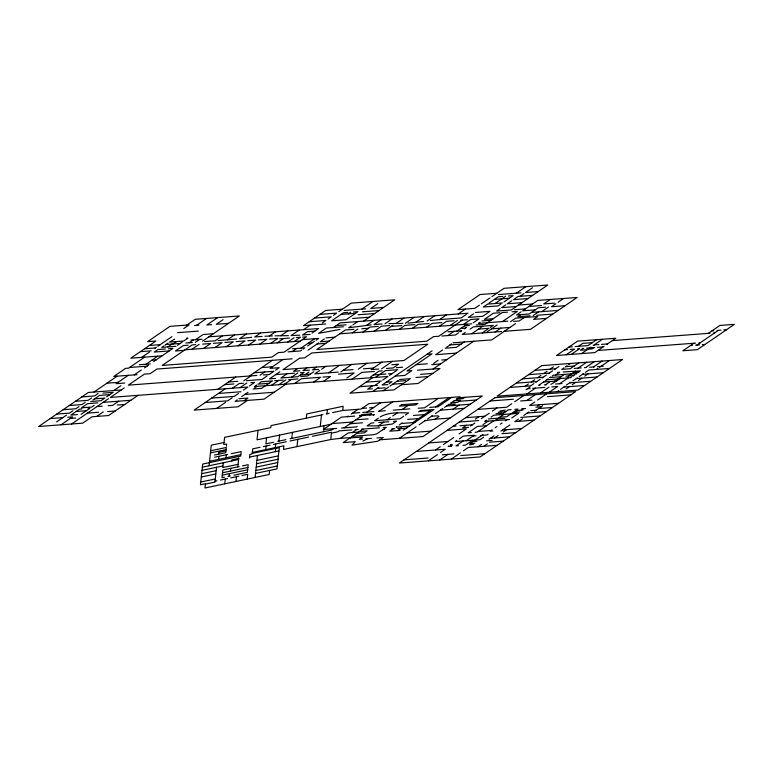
<?xml version="1.0" encoding="UTF-8"?>
<svg xmlns="http://www.w3.org/2000/svg" width="773" height="773" viewBox="0 0 773 773"><rect width="100%" height="100%" fill="white"/><g stroke="black" fill="none" stroke-linecap="round" stroke-linejoin="round"><path stroke-width="1.16" d="M209.077 465.752L211.28 445.18L224.054 442.485M215.087 480.7L214.933 482.091L205.405 484.091M215.165 479.956L215.329 478.41M215.416 477.608L216.005 472.081M216.092 471.298L216.227 470.023M216.314 469.269L216.527 467.279M218.672 454.157L218.749 453.413M218.836 452.63L218.904 451.992M218.604 459.346L218.933 456.302M223.262 462.756L222.75 467.559L238.084 464.331M226.421 446.224L226.653 443.992L223.832 444.591L224.605 437.354L270.821 427.614L271.043 425.585L322.94 414.647M226.025 457.78L226.354 454.737M224.75 483.83L225.262 479.047M229.137 476.178L229.407 473.617M230.422 471.115L230.721 468.37M231.774 460.969L231.89 459.858L238.722 458.418M235.958 481.473L236.47 476.69M237.813 466.873L238.78 457.858M247.804 468.564L247.399 472.332L233.929 475.173M247.891 467.684L248.007 466.65M248.104 465.742L248.22 464.679L242.519 465.877M247.205 479.096L247.718 474.313L242.007 475.521M249.457 457.993L249.737 455.384M249.824 454.572L252.211 453.799L252.742 448.842L260.115 447.296M258.027 430.31L257.013 439.837L331.163 424.184M255.08 477.443L255.37 474.719M255.457 473.897L255.689 471.781M255.795 470.815L256.037 468.525M256.134 467.646L256.269 466.399M256.365 465.52L256.742 461.983M256.839 461.095L256.984 459.674M257.08 458.843L257.438 455.461M266.559 437.827L265.912 443.876L273.671 442.233M265.728 449.615L266.115 446.031M269.603 470.438L269.168 474.477L204.99 487.995L205.444 483.734L200.468 484.777L202.7 464.061L240.674 456.06L241.147 451.616L231.311 453.693M275.285 447.606L275.661 444.011M275.372 451.683L275.729 448.437M278.927 441.132L279.575 435.083M290.039 438.793L291.779 438.426L292.068 435.682M292.175 434.668L292.426 432.378M296.996 446.63L297.779 439.354M306.33 418.145L306.784 413.942L343.193 406.269L342.739 410.473L332.641 412.598M320.254 426.512L321.491 414.946M323.906 425.739L323.713 431.682L291.779 438.426M326.95 413.797L327.404 409.593M252.365 452.427L283.904 445.789L283.507 449.471L330.815 439.508L331.433 432.262L312.311 436.291M360.141 415.729L361.822 414.55L371.504 413.816L369.774 414.995M425.082 420.686L435.102 419.188L438.929 416.56L437.808 415.806L431.527 416.28M282.966 359.522L270.077 368.373L279.188 367.687L275.526 370.19M405.39 415.091L408.656 412.85C399.206 412.85 388.452 411.98 380.19 416.918M186.853 325.066L195.289 319.297L239.359 315.964L202.439 341.231M141.604 357.397L149.45 352.024M154.977 348.246L156.407 347.27M157.818 346.294L171.973 336.613M183.742 328.554L189.095 324.902L169.973 326.341L147.653 341.618L155.933 340.99L130.772 358.218L162.05 355.851M144.638 357.165L128.608 368.141L125.564 368.363L113.786 376.432L136.976 374.683M93.997 392.037L117.177 376.171M163.634 346.12L161.77 347.386L175.983 346.314M164.881 345.26L168.012 343.115M196.497 325.356L206.594 318.437M56.613 421.894L66.488 415.13M72.865 410.772L69.415 413.13L56.758 414.086M79.01 406.569L75.783 408.772L63.135 409.729M85.204 402.327L81.928 404.569L69.28 405.525M91.581 397.96L88.122 400.327L75.474 401.284M98.094 393.505L94.499 395.969L81.851 396.916M167.809 346.932L172.002 344.062M173.075 343.985L176.621 341.56M128.26 375.34L116.056 383.688L124.762 383.031M92.973 399.96L99.62 395.418L109.872 394.645M145.933 364.238L157.711 356.179M61.009 424.792L72.565 416.889L67.705 417.256M217.667 317.606L206.855 324.998L211.58 324.641M134.231 374.886L141.343 370.025M144.377 367.948L148.619 365.049M153.682 361.58L172.91 348.42L168.495 348.749M177.49 345.289L182.225 342.043M113.795 390.539L120.907 385.679M81.117 414.309L89.794 408.376L88.083 408.511M94.113 405.429L91.755 407.042L81.503 407.815L87.591 403.651L97.842 402.878M106.684 396.82L113.196 392.365L102.944 393.138M189.201 342.768L193.424 339.878M223.049 319.664L216.305 324.283L228.557 323.356M71.522 424L108.442 398.733M124.231 387.93L110.346 397.428L247.872 387.051L243.505 390.036M195.511 339.714L203.115 334.516L213.387 333.733M195.395 342.294L199.608 339.405M191.955 349.28L199.105 344.391M96.683 416.434L103.263 411.922M118.742 401.197L112.607 405.4L108.152 405.728M203.502 348.41L210.652 343.521L202.681 344.12M222.508 335.801L215.203 340.796L204.594 341.569M138.096 395.332L108.587 415.536L91.997 416.782L82.692 423.16L38.65 426.483L88.364 392.462L121.235 389.979M214.962 347.541L222.102 342.652L213.416 343.309M227.446 339.782L234.586 334.893M226.18 346.7L233.33 341.801L224.875 342.449M246.432 333.994L239.601 338.671L251.698 337.299M237.891 345.811L245.041 340.922L236.094 341.598M260.704 332.921L254.761 336.989L262.163 336.4M248.568 345.009L255.718 340.12L247.804 340.709M269.304 336.052L275.517 331.801M259.718 344.169L266.869 339.27L258.482 339.907M280.744 335.753L287.885 330.863M270.743 343.328L277.894 338.439L269.642 339.067M277.188 342.845L283.488 338.535M299.219 330.013L291.083 335.579L299.692 335.173M303.547 329.685L310.176 325.153M217.812 389.312L235.755 377.031M287.807 342.043L294.107 337.733M225.329 388.751L194.12 410.105L238.152 406.782L247.466 400.404M294.165 341.56L300.455 337.26L296.291 337.569M322.36 322.892L325.897 320.476L309.21 321.732M328.09 318.978L331.269 316.795L314.582 318.061M333.463 315.297L336.642 313.123L319.954 314.389M338.835 311.625L351.271 303.113L394.713 299.827L363.61 321.114L340.159 322.901L333.395 327.52M311.992 333.076L318.611 328.544L208.865 336.835M249.418 376.007L272.309 360.334L292.165 358.827M232.412 388.21L239.224 383.553L243.379 383.234M243.688 380.867L250.974 375.891M292.213 351.56L296.726 348.468M240.045 387.64L246.858 382.973M348.256 313.877L350.729 312.186M260.047 375.205L264.752 371.987M300.948 348.15L314.766 338.7M301.625 350.082L300.368 350.942L288.126 351.87M303.035 349.125L304.881 347.86L292.638 348.778M307.586 346.004L314.447 341.308M316.089 340.188L318.698 338.4L302.378 339.627M216.662 408.405L225.658 402.25M232.171 397.786L227.735 400.82L205.193 402.53M238.48 393.476L234.19 396.404L211.657 398.105M249.428 385.978L254.684 382.384L250.81 382.674M361.822 309.113L372.992 301.47M267.12 375.949L261.931 379.495L246.5 380.654M256.568 385.051L254.385 386.558L387.949 376.47L382.848 379.958M259.235 383.234L261.429 381.736L272.473 380.896L261.564 388.365L253.119 389.003M308.012 350.169L318.66 342.874M324.37 338.97L320.302 341.753L329.124 341.086M241.659 396.636L248.036 392.278M237.272 399.854L235.098 401.342L264.057 399.158L285.952 384.171M254.414 388.123L256.984 386.355M377.755 303.663L370.779 308.437L383.543 307.47M279.884 371.745L269.477 378.867L275.497 378.412M351.261 326.022L348.7 327.781L371.127 324.863M352.807 324.969L357.802 321.549M244.113 400.665L247.92 398.056L238.905 398.742M287.15 373.736L280.908 378.007L297.856 376.722L304.098 372.451L300.33 372.741M271.603 385.254L278.647 380.432M297.692 368.518L293.595 371.311L299.895 370.837M352.295 332.854L357.831 329.066M278.85 384.703L285.894 379.881M366.354 325.491L373.881 320.341M291.537 377.205L297.779 372.934M307.055 367.803L302.968 370.605L309.374 370.122M284.348 384.287L291.392 379.466M362.972 332.052L370.325 327.018L378.326 326.409M381.099 319.79L374.074 324.602L382.123 323.974M305.258 374.576L308.891 372.093M316.534 367.088L312.447 369.89L318.582 369.426M294.503 383.524L301.557 378.702L320.785 377.253M313.819 371.716L307.577 375.987L300.736 376.509M384.954 323.781L391.988 318.969M374.229 331.202L381.582 326.167L389.582 325.559M319.713 370.528L314.853 373.852L338.226 372.084M321.655 369.194L325.752 366.392M385.495 330.351L392.848 325.317M396.047 323.472L403.95 318.07M313.741 382.075L319.346 378.239M328.564 372.818L339.463 365.358M405.419 323.278L414.154 317.297M399.312 329.308L405.062 325.375L414.888 324.631M323.472 381.34L330.515 376.519L322.969 377.089M340.874 371.89L351.773 364.431M427.15 320.94L434.745 315.742M358.237 369.204L366.885 363.291M346.845 377.978L354.15 372.982L338.497 374.161M426.483 327.25L432.223 323.327L441.798 322.602M351.957 379.185L361.87 372.402L374.393 371.455M430.348 320.495L439.547 319.587L446.456 314.862M381.997 362.151L371.098 369.61L378.702 369.03M439.315 326.283L446.552 321.326L454.099 320.756M458.196 313.973L465.375 309.065M381.582 368.818L392.481 361.358M370.605 376.886L379.06 371.098L382.21 370.866M372.731 377.62L349.947 393.206L393.988 389.882L410.337 378.693L399.612 379.504M479.424 305.18L474.786 308.35L458.022 309.615L480.072 294.523L496.846 293.257M481.347 303.857L489.995 297.943M491.918 296.629L504.083 288.3L547.786 285.005L511.311 309.963L496.643 311.075L500.131 308.688M450.118 325.472L457.365 320.515M466.361 314.379L461.133 317.954L439.547 319.587M375.446 377.408L385.369 370.625L397.863 369.678M462.312 320.138L438.764 336.255L433.421 336.661L426.793 341.193L316.833 349.502L345.309 330.013L353.899 329.366M489.067 303.064L498.266 296.764L502.894 296.417M473.501 313.848L468.274 317.423L482.71 316.331L489.966 311.364L475.53 312.456M372.673 385.727L367.668 389.148L372.393 388.79M463.414 324.467L470.651 319.51L478.989 318.882L473.24 322.814M374.634 385.582L379.736 382.084M389.486 375.417L396.433 370.663M447.847 335.569L454.012 331.346M494.991 303.538L505.697 296.204M456.804 331.144L466.96 324.196M372.654 391.496L378.857 387.244M432.107 350.816L382.123 385.012L387.824 384.587M516.296 293.218L525.882 286.657M458.515 332.883L455.442 334.999L441.866 336.023M460.012 331.868L461.597 330.776L448.031 331.801M464.389 328.863L466.554 327.385M500.904 304.011L498.17 305.876L483.309 307.007L487.56 304.098L502.421 302.977M503.928 301.934L513.127 295.644L508.499 295.991M389.206 383.64L391.979 381.746L386.278 382.171M465.23 332.458L462.273 334.477L501.561 331.511M470.052 329.153L473.366 326.892L493.319 325.385L490.275 327.462M479.946 322.38L478.477 323.385L507.784 321.172M505.793 304.813L501.638 307.654L516.306 306.543M511.794 300.707L507.31 303.77L521.978 302.668M514.828 298.629L517.978 296.474L532.645 295.363M520.016 296.32L524.055 293.556M532.51 287.769L525.563 292.523L538.201 291.566M383.263 390.694L388.655 387.002M389.892 386.152L398.317 380.384M442.504 350.024L435.721 354.672L456.379 353.106M446.755 347.116L451.48 343.879M347.319 416.695L348.333 416M351.155 414.067L358.102 409.313M471.694 333.762L482.787 326.177M333.694 428.648L331.714 430.01L323.713 431.682M464.244 341.975L456.418 347.328L445.209 348.179M433.624 363.349L438.088 360.286M482.226 332.97L487.753 329.192M344.091 427.865L362.054 415.584M366.991 412.096L380.635 402.752M487.019 331.917L497.136 324.998M433.122 369.021L473.685 341.26M502.46 321.578L517.311 311.422L512.074 311.809M521.147 311.78L516.567 314.92L529.234 313.964L538.337 307.731L545.525 307.19M523.949 309.867L537.737 300.426L577.131 297.46L530.558 329.317L504.315 331.308M379.099 411.207L392.79 401.834M357.223 426.358L356.372 426.938L341.463 428.068M373.301 415.352L374.325 414.657L359.368 415.787M495.097 332.004L500.72 328.148M510.634 321.607L515.649 318.176L537.728 316.515L533.554 319.365L546.54 318.389M520.896 314.592L517.775 316.727L530.065 315.799M330.815 439.508L340.342 438.359L348.352 432.88L358.537 432.107M352.256 432.58L356.701 429.546M550.289 299.48L543.757 303.953L554.434 303.142M515.552 323.607L491.744 339.898L453.036 342.826M524.229 317.529L519.214 320.959L513.601 321.384M378.384 418.154L374.625 420.715L399.96 418.802L403.719 416.241M362.981 429.063L343.202 442.6L355.319 441.692L351.986 445.132L377.707 441.257L383.186 437.508L376.963 437.972M533.225 315.558L538.617 311.867M541.689 311.635L548.521 306.958M555.855 303.77L551.516 306.736L565.063 305.712M558.116 302.224L563.585 298.475M378.229 425.913L383.775 422.116M387.196 419.768L390.288 417.652M392.752 415.961L397.254 412.888M367.523 438.687L362.895 441.112M393.283 428.802L389.795 431.189L400.037 430.416M396.762 426.657L396.095 427.121L409.777 426.087M399.226 424.976L402.153 422.976M418.637 411.932L420.696 410.521L434.02 409.516L403.255 430.175M438.31 398.404L424.609 407.777L418.183 408.26M397.612 430.6L401.525 427.923M412.734 422.628L430.339 410.579L419.401 411.41M435.586 406.946L449.277 397.573M451.741 397.39L438.04 406.762L429.749 407.381M399.283 438.349L416.145 426.802M419.198 424.725L425.817 420.193M427.546 419.005L432.503 415.613M435.508 413.555L442.881 408.511M444.552 407.371L449.248 404.153M450.678 403.177L454.611 400.482M456.225 399.38L460.061 396.762L368.924 403.641L360.943 409.101L342.739 410.473M453.026 405.535L455.21 404.037L448.698 404.53M464.988 397.303L463.037 398.636L456.592 399.129M453.026 409.197L459.046 405.081M578.484 346.314L582.803 343.357L592.35 342.652M566.232 354.749L574.513 349.087L570.174 349.406M466.399 425.256L462.66 427.817L468.573 427.372M475.318 419.159L478.941 416.676M571.305 354.372L579.586 348.7L577.644 348.845M525.089 386.278L528.423 383.988M531.322 382.007L534.655 379.727M537.573 377.726L540.907 375.446M543.738 373.514L547.071 371.233M550.038 369.204L553.371 366.914M583.016 348.439L580.407 350.227L587.151 349.715M435.528 449.983L440.272 446.736M443.412 444.591L453.741 437.518M459.094 433.856L466.293 428.938L447.123 430.377M470.535 426.029L474.873 423.053M481.337 418.637L489.183 413.275M492.411 411.062L496.952 407.951M596.65 339.705L588.05 345.589L575.18 346.565M533.95 383.572L530.616 385.853L509.909 387.418M535.892 382.249L540.182 379.311M542.144 377.968L546.434 375.031M548.308 373.755L552.598 370.808M554.608 369.436L558.898 366.499M526.007 389.785L530.104 386.983M581.48 353.599L590.978 347.106M593.181 345.589L602.418 339.27M448.813 446.021L448.166 446.475L451.703 446.205M451.113 444.446L450.273 445.026L452.524 444.852L450.417 446.301M456.756 440.591L455.355 441.547L480.043 439.682L483.55 437.286M459.394 438.784L463.356 436.078L474.168 435.257L466.167 440.736M486.488 420.251L484.768 421.42L509.455 419.555M491.048 417.13L493.908 415.169L518.596 413.304L511.823 417.942M499.957 411.023L505.223 410.048M564.029 367.822L561.768 369.368L570.203 368.731L578.822 362.827M565.44 366.856L567.131 365.687M568.686 364.624L570.387 363.465M428.31 460.863L437.421 454.621M440.504 452.524L445.287 449.248L416.357 451.432M511.794 403.738L506.711 407.216L477.791 409.4M514.712 401.738L523.785 395.534M543.931 381.727L538.704 385.302L539.979 385.205M545.342 380.76L548.173 378.828M549.864 377.659L550.714 377.079M552.27 376.016L553.4 375.243L571.411 373.89M593.973 347.618L592.06 348.923L587.857 349.241M526.915 393.94L535.399 388.133M482.97 424.667L488.082 421.169M555.555 375.079L559.652 372.277L557.497 372.441M499.764 414.734L501.938 413.236L496.082 413.681M501.377 414.608L508.383 409.806L511.079 409.603M463.172 440.958L455.983 445.886L458.447 445.692M545.477 384.79L550.279 381.504M493.831 420.734L477.183 432.126L475.134 432.281M494.749 420.667L503.88 414.415M604.128 346.227L594.824 352.594L556.579 355.483L577.528 341.144L615.772 338.255L606.592 344.536M554.57 381.176L564.464 374.412M439.779 459.993L448.011 454.36M526.722 400.501L535.254 394.665M560.473 378.499L550.975 384.374M540.559 392.906L549.033 387.109M472.554 440.252L465.356 445.171L462.95 445.354M578.049 368.141L586.668 362.237M512.789 413.748L517.678 410.405L522.944 410.009M568.3 376.016L575.508 371.079M482.951 434.619L469.868 443.586L474.902 443.209M491.986 429.885L490.14 431.15L492.816 430.948M495.126 427.74L496.904 426.512M500.237 424.232L502.054 422.995M505.262 420.802L506.779 419.758M559.662 383.717L568.145 377.92M521.311 410.125L523.437 408.675M470.979 444.746L473.028 443.344M451.258 459.123L460.37 452.891M463.442 450.785L468.225 447.509L497.155 445.325M534.742 401.999L529.66 405.477L558.579 403.293M537.65 400.008L546.724 393.795M549.245 392.249L557.72 386.452L551.845 386.896M571.576 376.973L570.445 377.746L558.241 378.664M572.986 376.007L574.822 374.75M576.098 373.871L577.093 373.195M578.359 372.325L579.209 371.745M580.484 370.876L563.121 372.016M473.607 444.089L469.404 444.871M488.082 434.184L486.884 435.006L480.68 435.479M585.654 367.562L594.273 361.667M566.261 385.138L569.595 382.857L590.301 381.292M557.169 391.65L558.724 390.587M560.56 389.331L564.86 386.394M570.078 382.819L571.034 382.162M572.957 380.847L577.257 377.91M579.209 376.577L583.499 373.63M585.441 372.306L588.775 370.025L609.491 368.46M593.471 366.972L602.09 361.068M477.985 446.775L481.511 444.369M489.019 439.228L494.005 435.817M500.923 431.083L509.9 424.937M518.383 419.13L514.77 421.604L533.93 420.164M523.794 415.43L528.916 411.922M537.699 405.922L539.409 404.743M566.087 388.916L569.43 386.626M572.271 384.683L575.605 382.403M578.484 380.432L581.818 378.152M584.736 376.151L588.069 373.871M494.517 437.972L498.121 435.508M518.828 421.304L522.538 418.763M534.626 411.275L542.714 405.738M483.743 446.34L487.367 443.857M596.398 369.446L597.858 368.45M599.365 367.417L609.453 360.518M708.29 333.376L719.876 325.452L734.35 324.36L697.362 349.676L682.868 350.768L693.874 343.251L695.516 343.125M696.937 345.048L718.397 330.361M402.221 409.458L408.057 405.477M415.69 322.322L424.203 316.534M412.299 328.322L418.145 324.389L428.967 323.568M503.155 432.049L506.74 429.653M326.312 413.932L329.221 413.323M210.691 450.756L226.286 447.47L225.726 452.669L214.517 455.026M210.459 452.901L226.054 449.615M218.865 452.389L225.919 450.901M277.778 441.373L285.875 439.663M263.351 446.61L270.067 445.2M273.526 444.465L286.397 441.75M290.088 440.977L308.562 437.083M214.701 457.191L227.649 454.466M331.501 433.131L337.946 431.769L339.289 430.861L351.85 429.904M209.56 461.249L240.818 454.669M252.259 453.384L279.304 447.683L277.024 468.873L255.515 473.405M249.553 457.123L278.956 450.93M202.362 467.163L238.596 459.529M202.024 470.342L222.924 465.935M256.907 460.389L278.425 455.857M201.656 473.714L216.16 470.66M239.205 466.583L222.837 470.032L222.015 477.685L224.518 477.154M256.549 463.752L278.067 459.22M201.309 476.999L215.812 473.946M222.537 472.776L247.92 467.433M256.192 467.114L277.7 462.573M222.286 475.124L247.669 469.771M200.767 482.033L215.271 478.98M255.824 470.506L277.343 465.974M227.938 476.429L230.344 475.926M215.029 481.202L216.962 480.796M220.479 480.052L227.639 478.545M230.798 477.878L238.828 476.187M339.907 329.453L318.631 333.347L326.37 328.052L343.425 326.766M423.614 321.452L408.173 323.143M218.063 340.584L236.519 338.999M310.07 334.39L302.552 334.98L307.499 331.656L314.882 331.095M498.508 294.561L520.934 292.87M342.371 309.2L325.684 310.466L303.48 325.655L325.733 323.974M344.178 310.446L365.581 308.833M494.469 299.364L509.33 298.243M513.311 299.663L527.978 298.562M347.889 312.398L343.483 312.736L331.675 320.814L346.169 319.713L357.967 311.645L353.561 311.973M362.373 311.799L379.06 310.543M194.593 325.501L198.893 325.172M341.009 314.427L355.503 313.326M358.025 314.775L374.712 313.519M518.49 305.045L532.539 303.992M352.643 318.457L369.339 317.191M177.664 332.651L198.361 331.086M528.945 306.446L541.496 305.499M363.61 321.114L468.051 313.229M514.47 309.731L525.35 308.91M522.548 310.823L535.216 309.867M499.783 312.746L493.329 313.229L484.381 319.355L493.3 318.679M507.513 312.157L502.237 312.553L485.038 324.331L476.12 324.998M336.207 325.597L346.13 324.853M174.698 339.115L169.509 342.091L183.723 341.019L187.974 338.11L186.419 338.236M531.505 312.408L558.222 310.388M190.883 340.072L202.072 339.221M460.534 320.273L467.394 319.751M536.704 315.297L552.83 314.08M391.235 326.419L401.796 325.617M361.764 328.767L368.508 328.264M149.392 345.473L160.224 344.652M165.963 344.516L180.177 343.444M185.81 343.019L192.303 342.526M482.062 320.94L490.971 320.264M188.139 345.193L183.414 345.55L175.432 351.01L184.225 350.353M195.695 344.652L192.168 344.913L162.214 365.416L271.825 357.136L278.464 352.594L284.049 352.179L306.523 336.796L302.639 337.096M339.772 333.801L471.743 323.839M144.59 348.758L155.412 347.947M279.807 338.816L289.382 338.091M464.515 325.868L469.308 325.501M165.422 348.981L157.934 349.551L154.262 352.063L169.239 350.932M140.357 351.657L151.189 350.836M326.013 337.849L334.835 337.183M460.689 328.486L465.481 328.119M185.027 349.802L300.224 341.106M478.487 329.124L489.019 328.322M491.512 328.844L509.938 327.452M307.857 343.425L311.79 343.125M317.017 344.004L325.839 343.338M151.827 360.208L156.165 359.88M139.256 364.74L150.271 363.909M129.545 367.494L146.957 366.18M449.934 344.942L461.143 344.101M272.309 360.334L156.9 369.05L150.107 373.697L144.416 374.113L128.299 385.147L256.849 375.446M711.991 330.844L713.769 330.709M717.112 330.458L720.977 330.168M723.779 329.955L726.475 329.752M427.083 354.247L431.981 353.879L406.975 370.992L411.874 370.615L404.859 375.417L395.061 376.161M612.313 340.622L710.068 333.24M713.411 332.989L714.687 332.892M261.738 367.571L272.425 366.76M594.137 344.932L598.92 344.574M601.549 344.381L607.491 343.927M568.928 347.038L572.349 346.777M106.906 383.205L117.989 382.364M254.114 372.789L273.913 371.291L269.217 374.509L263.39 374.944M564.87 349.811L567.604 349.609M582.359 348.488L583.712 348.391M586.601 348.169L594.737 347.56M597.529 347.348L603.114 346.922M441.741 360.015L446.862 359.629M391.814 364.721L398.539 364.218L393.09 367.948L386.365 368.45M275.719 374.596L294.503 373.175M597.944 350.459L693.874 343.251M698.995 342.864L700.27 342.768M416.222 364.663L427.401 363.812M343.125 370.344L353.01 369.6M363.465 368.808L373.349 368.064M431.74 364.634L440.504 363.967M300.465 374.944L310.186 374.209M396.365 367.697L402.665 367.223M690.531 345.531L692.357 345.396M695.661 345.144L699.517 344.855M702.328 344.642L705.015 344.439M228.47 382.017L237.717 381.321M274.744 380.731L283.14 380.094M288.648 379.678L297.982 378.973M224.624 384.654L233.861 383.959M417.478 370.199L439.982 368.508L418.096 383.485L401.506 384.732M373.436 374.953L385.988 374.006M388.452 373.823L392.24 373.533M257.902 384.142L268.956 383.311M94.577 398.868L104.828 398.095L100.983 400.723L90.741 401.496M420.628 374.316L432.832 373.398M416 377.495L428.194 376.567M565.681 366.682L574.126 366.044M366.073 382.171L381.292 381.021M218.45 393.457L240.992 391.756M103.118 402.375L130.869 400.279M534.858 370.344L555.565 368.789M397.032 381.273L405.564 380.625M574.213 368.431L581.19 367.9M584.485 367.648L586.137 367.523M589.635 367.262L594.234 366.914M597.297 366.682L603.182 366.238M244.848 394.462L274.154 392.249M96.983 406.579L102.278 406.173M117.225 405.042L124.733 404.482M359.416 386.732L377.398 385.369M392.723 384.21L403.448 383.408M528.548 374.663L549.265 373.098M81.87 408.975L79.542 409.149L70.874 415.091L77.348 414.599M573.353 372.557L578.61 372.161M377.118 388.433L385.186 387.824M76.16 411.468L86.402 410.695M571.141 374.074L576.397 373.678M522.393 378.876L543.1 377.311M582.542 374.287L603.259 372.721M565.884 376.2L573.556 375.62M550.076 377.514L561.14 376.683M87.417 413.12L98.586 412.28M107.65 411.594L115.167 411.023M546.753 379.794L557.816 378.954M516.142 383.157L536.849 381.591M576.291 378.567L597.007 377.002M50.197 418.579L62.845 417.623M543.506 382.017L556.802 381.012M70.324 418.425L75.715 418.019M544.327 384.877L546.627 384.703M555.574 384.026L561.971 383.543M527.553 388.722L530.114 388.529M532.674 388.336L544.946 387.408M563.904 387.051L584.61 385.485M458.544 397.795L482.284 395.998L423.024 436.552L379.814 439.818M454.224 400.752L460.611 400.269L457.597 402.327L451.219 402.81M361.986 408.386L366.576 408.038M369.542 407.815L373.697 407.506M459.104 401.293L476.458 399.989M490.072 400.994L513.359 399.235M547.574 396.646L570.861 394.887M352.43 413.197L359.725 412.647M362.798 412.415L373.89 411.574M446.514 406.028L470.255 404.231M378.412 411.265L385.321 410.743M393.254 410.144L409.864 408.888M520.615 400.965L531.911 400.114M354.681 416.135L341.463 417.13L323.51 429.421L336.728 428.426M440.494 410.144L464.235 408.357M355.87 419.807L368.141 418.889M413.516 415.439L424.454 414.608M535.834 407.197L541.187 406.791M514.886 409.323L517.939 409.091L506.788 416.715L499.745 417.246M521.707 408.801L525.601 408.511M332.071 423.565L352.652 422.01M538.723 408.531L552.444 407.487M498.179 412.251L505.648 411.68M350.121 423.739L362.402 422.812M407.729 419.391L418.666 418.57M530.78 410.647L536.133 410.25M373.939 422.86L371.195 423.073L367.059 425.894L379.214 425.846L392.365 424L396.52 421.159L393.515 421.382M378.789 422.493L388.761 421.739M514.924 412.289L519.949 411.912M435.102 419.188L450.05 418.058M465.694 417.671L484.864 416.222M527.312 413.024L546.482 411.574M401.4 423.488L415.091 422.454M488.372 418.956L498.343 418.203M355.145 429.662L358.247 429.421M361.522 429.179L379.543 427.817M383.195 427.546L386.345 427.305L376.693 433.914L373.639 434.697L352.411 436.301M497.261 418.947L504.866 418.377M459.317 422.039L478.69 420.58M520.731 417.401L540.105 415.942M383.012 429.585L384.403 429.479M391.766 428.918L394.81 428.686M397.737 428.464L401.1 428.213M359.542 431.421L367.117 430.851L364.247 432.812L356.682 433.382M400.424 428.677L406.685 428.203M453.142 426.261L456.109 426.039M459.935 425.749L472.313 424.812M486.546 425.72L477.492 426.406L468.129 432.812L471.327 432.571M407.216 432.909L430.957 431.121M340.342 438.359L350.527 437.595M350.034 437.933L362.711 436.977L359.3 439.306L362.45 439.074M365.677 438.822L371.33 438.397M478.168 431.45L491.116 430.474M502.547 429.972L521.707 428.522M501.948 433.692L515.668 432.658M473.008 436.049L476.12 435.817M428.783 442.929L447.944 441.489M490.401 438.281L509.571 436.832M472.776 441.596L476.883 441.277M486.69 440.832L492.101 440.417M489.493 442.204L503.233 441.17M442.204 454.804L453.915 453.915M404.057 459.848L428.116 458.031M460.795 455.568L484.845 453.751M264.946 336.236L272.454 335.917M388.964 323.597L402.752 323.356M275.13 335.84L288.435 335.637M299.538 358.257L282.986 369.629L403.989 360.489L427.759 344.227L311.799 352.981L304.649 357.87L299.538 358.257M401.545 404.694L399.438 406.134L415.768 404.897L417.874 403.467L401.545 404.694M494.855 397.718L399.39 463.046L480.178 456.94L575.653 391.611L494.855 397.718M541.747 365.629L497.087 396.191L577.885 390.085L622.545 359.532L541.747 365.629"/></g></svg>
